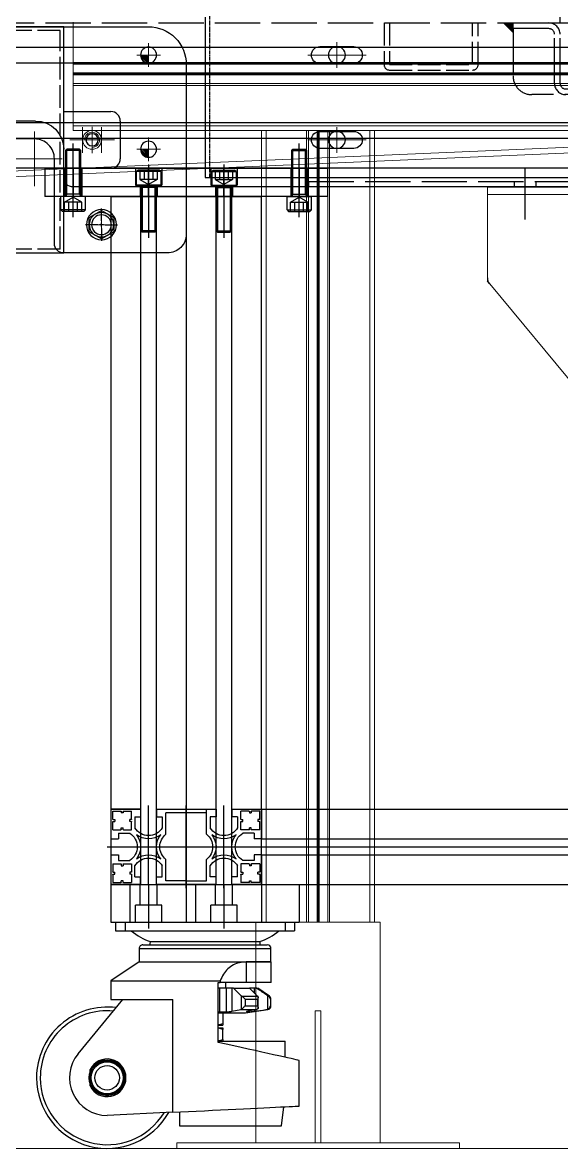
# Model space of a CAD drawing. Header units: millimetres. Extents: x 845401 to 948039, y 511594 to 550263.
# Drawn here: x 923884 to 924170, y 544187 to 544784 of the extents above; entities that cross this region are included whole.
import ezdxf

# ---------------------------------------------------------------- set-up
doc = ezdxf.new("R2010")
doc.units = ezdxf.units.MM
for name, pattern in [('ACAD_ISO02W100', [15, 12, -3]), ('CENTER', [0]), ('DASHED', [0.75, 0.5, -0.25])]:
    doc.linetypes.add(name, pattern=pattern)
for name, color, linetype in [('21', 1, 'Continuous'), ('2细线层', 4, 'Continuous'), ('3中心线层', 1, 'CENTER'), ('虚线', 4, 'ACAD_ISO02W100')]:
    doc.layers.add(name, color=color, linetype=linetype)
for name, color, linetype, lineweight in [('A-剖-0.10mm.......SECT-L01', 255, 'Continuous', 18), ('中心线', 1, 'CENTER', 9), ('粗实线', 7, 'Continuous', 30), ('细实线', 2, 'Continuous', 18)]:
    doc.layers.add(name, color=color, linetype=linetype, lineweight=lineweight)

# ---------------------------------------------------------------- blocks, each defined once
blk = doc.blocks.new('A$C36980DBC')
for p, q in [((0, 127.1), (190, 127.1)), ((0, 78.91), (0, 127.1)), ((190, 78.91), (190, 127.1)), ((0, 123.1), (190, 123.1)), ((92.5, 92.1), (97.5, 92.1)), ((95, 89.6), (95, 94.6)), ((1.16, 75.71), (48.5, 18.9)), ((188.84, 75.71), (141.5, 18.9)), ((92.5, 32.1), (97.5, 32.1)), ((95, 29.6), (95, 34.6)), ((137.66, 17.1), (52.34, 17.1))]:
    blk.add_line(p, q)
for centre in [(95, 92.1), (95, 32.1)]:
    blk.add_circle(centre, 4.5)
for centre, radius, start, end in [((5, 78.91), 5, 180, 219.80557), ((95, 32.1), 49.5, 45, 135), ((185, 78.91), 5, 320.19443, 0), ((95, 32.1), 40.5, 45, 135), ((63.18, 63.92), 4.5, 135, 315), ((126.82, 63.92), 4.5, 225, 45), ((52.34, 22.1), 5, 219.80557, 270), ((137.66, 22.1), 5, 270, 320.19443)]:
    blk.add_arc(centre, radius, start, end)
at = {"layer": '2细线层'}
for p, q in [((0, 78.91), (0, 77.1)), ((190, 78.91), (190, 77.1)), ((1.16, 75.71), (0, 77.1)), ((188.84, 75.71), (190, 77.1)), ((50, 17.1), (48.5, 18.9)), ((140, 17.1), (141.5, 18.9)), ((52.34, 17.1), (50, 17.1)), ((137.66, 17.1), (140, 17.1))]:
    blk.add_line(p, q, dxfattribs=at)
at = {"layer": '3中心线层'}
for p, q in [((95, 0), (95, 144.32)), ((170, 110.99), (170, 138.46)), ((20, 109.92), (20, 136.84)), ((95, 32.1), (46.54, 80.56)), ((95, 32.1), (143.46, 80.56))]:
    blk.add_line(p, q, dxfattribs=at)
blk.add_arc((95, 32.1), 45, 25.70181, 154.29819, dxfattribs=at)
blk = doc.blocks.new('A$C18442082')
at = {"layer": '中心线', "ltscale": 4}
for p, q in [((5, 53.18), (5, 66.82)), ((15, 53.18), (15, 66.82)), ((15, 53.18), (15, 66.82)), ((410, 53.18), (410, 66.81)), ((420, 53.18), (420, 66.81)), ((420, 53.18), (420, 66.81)), ((-1.82, 60), (11.82, 60)), ((21.82, 60), (8.18, 60)), ((403.18, 60), (416.82, 60)), ((426.82, 60), (413.18, 60))]:
    blk.add_line(p, q, dxfattribs=at)
at = {"layer": '中心线', "ltscale": 0.25}
blk.add_line((10, 65.77), (10, 54.23), dxfattribs=at)
at = {"layer": '粗实线'}
for p, q in [((25, 75), (0, 75)), ((400, 75), (425, 75)), ((-5, 70), (-5, 50)), ((430, 70), (430, 50)), ((25, 45), (0, 45)), ((400, 45), (425, 45))]:
    blk.add_line(p, q, dxfattribs=at)
blk.add_lwpolyline([(380, 120), (45, 120), (25, 120), (25, 0), (400, 0), (400, 120)], close=True, dxfattribs=at)
for centre, start, end in [((0, 70), 90, 180), ((425, 70), 0, 90), ((0, 50), 180, 270), ((425, 50), 270, 0)]:
    blk.add_arc(centre, 5, start, end, dxfattribs=at)
at = {"layer": '虚线'}
blk.add_line((398, 2), (27, 2), dxfattribs=at)
blk.add_lwpolyline([(398, 2), (398, 118), (368.76, 118), (46.24, 118), (27, 118), (27, 2)], dxfattribs=at)
blk = doc.blocks.new('A$C57506761')
at = {"color": 0, "linetype": 'ByBlock', "lineweight": -2}
for centre in [(45, 19), (170, 19), (250, 19), (295, 19), (330, 19)]:
    blk.add_circle(centre, 5.25, dxfattribs=at)
at = {"layer": '中心线'}
for p, q in [((20, 114.77), (20, 103.23)), ((160, 114.77), (160, 103.23)), ((260, 114.77), (260, 103.23)), ((300, 114.77), (300, 103.23)), ((25.76, 109), (14.23, 109)), ((165.76, 109), (154.23, 109)), ((265.76, 109), (254.23, 109)), ((305.76, 109), (294.23, 109)), ((365, 97), (365, 111)), ((376, 104), (354, 104)), ((410, 65.5), (410, 102.5)), ((344.77, 84), (325.82, 84)), ((438, 84), (382, 84)), ((50, 69.77), (50, 58.23)), ((80.5, 39.5), (80.5, 68.5)), ((155.5, 39.5), (155.5, 68.5)), ((365, 57), (365, 71)), ((460, 69.77), (460, 58.23)), ((20, 64.77), (20, 53.23)), ((55.76, 64), (44.23, 64)), ((300, 64.77), (300, 53.23)), ((376, 64), (354, 64)), ((465.76, 64), (454.23, 64)), ((25.76, 59), (14.23, 59)), ((170.5, 54), (65.89, 54)), ((67, 54), (171.61, 54)), ((202.27, 54), (183.32, 54)), ((305.76, 59), (294.23, 59)), ((430.5, 37), (430.5, 15)), ((455.5, 37), (455.5, 15)), ((45, 26.25), (45, 11.75)), ((170, 26.25), (170, 11.75)), ((250, 26.25), (250, 11.75)), ((295, 26.25), (295, 11.75)), ((330, 26.25), (330, 11.75)), ((437.5, 26), (423.5, 26)), ((462.5, 26), (448.5, 26)), ((52.25, 19), (37.75, 19)), ((177.25, 19), (162.75, 19)), ((257.25, 19), (242.75, 19)), ((302.25, 19), (287.75, 19)), ((337.25, 19), (322.75, 19))]:
    blk.add_line(p, q, dxfattribs=at)
at = {"layer": '粗实线'}
blk.add_lwpolyline([(70, 54, -0.414214), (80.5, 64.5), (155.5, 64.5, -0.414214), (166, 54, -0.414214), (155.5, 43.5), (110, 43.5, 0.414214), (105, 38.5), (105, 9, 0.414214), (110, 4), (460, 4, 0.414214), (470, 14), (470, 104, 0.414214), (450, 124), (20, 124, 0.414214), (0, 104), (0, 14, 0.414214), (10, 4), (65, 4, 0.414214), (70, 9), (70, 54)], format="xyb", dxfattribs=at)
for points in [[(361, 99.5), (369, 99.5, 0.414214), (373.5, 104, 0.414214), (369, 108.5), (361, 108.5, 0.414214), (356.5, 104, 0.414214)], [(419.5, 99.5), (400.5, 99.5, 0.414214), (385, 84, 0.414214), (400.5, 68.5), (419.5, 68.5, 0.414214), (435, 84, 0.414214)], [(361, 59.5), (369, 59.5, 0.414214), (373.5, 64, 0.414214), (369, 68.5), (361, 68.5, 0.414214), (356.5, 64, 0.414214)], [(434, 22), (434, 30, 0.414214), (430.5, 33.5), (430.5, 33.5, 0.414214), (427, 30), (427, 22, 0.414214), (430.5, 18.5), (430.5, 18.5, 0.414214)], [(459, 22), (459, 30, 0.414214), (455.5, 33.5), (455.5, 33.5, 0.414214), (452, 30), (452, 22, 0.414214), (455.5, 18.5), (455.5, 18.5, 0.414214)]]:
    blk.add_lwpolyline(points, format="xyb", close=True, dxfattribs=at)
for points in [[(341, 104), (329, 104), (329, 64), (341, 64)], [(198.5, 74), (186.5, 74), (186.5, 34), (198.5, 34)]]:
    blk.add_lwpolyline(points, close=True, dxfattribs=at)
for centre, radius in [((20, 109), 4.25), ((160, 109), 4.25), ((260, 109), 3.25), ((300, 109), 4.25), ((50, 64), 3.25), ((460, 64), 3.25), ((20, 59), 4.25), ((300, 59), 4.25)]:
    blk.add_circle(centre, radius, dxfattribs=at)
at = {"layer": '细实线'}
for centre in [(260, 109), (50, 64), (460, 64)]:
    blk.add_arc(centre, 4, 0, 270, dxfattribs=at)
at = {"layer": '虚线'}
for p, q in [((341, 92.5), (329, 92.5)), ((341, 75.5), (329, 75.5)), ((198.5, 62.5), (186.5, 62.5)), ((198.5, 45.5), (186.5, 45.5))]:
    blk.add_line(p, q, dxfattribs=at)
blk = doc.blocks.new('DFGFREWRE3445')
at = {"color": 0, "linetype": 'ByBlock', "lineweight": -2}
blk.add_blockref('A$C57506761', (0, -64), dxfattribs=at)
blk = doc.blocks.new('OBM08')
at = {"layer": '21', "linetype": 'Continuous'}
for p, q in [((0, 2), (0, 8.51)), ((-2, 0), (-8.51, 0)), ((-1, 0), (1, 0)), ((0, -1), (0, 1)), ((2, 0), (8.51, 0)), ((0, -2), (0, -8.51))]:
    blk.add_line(p, q, dxfattribs=at)
blk.add_lwpolyline([(6.5, 3.75), (0, 7.51), (-6.5, 3.75), (-6.5, -3.75), (0, -7.51), (6.5, -3.75)], close=True, dxfattribs=at)
blk.add_circle((0, 0), 6.5, dxfattribs=at)
blk = doc.blocks.new('A$C3BFB7E3F')
at = {"layer": '21', "linetype": 'Continuous'}
blk.add_circle((8.51, 8.51), 8, dxfattribs=at)
at = {"linetype": 'Continuous'}
blk.add_blockref('OBM08', (8.51, 8.51), dxfattribs=at)
blk = doc.blocks.new('G$C93B904BA')
at = {"color": 1, "linetype": 'CENTER', "lineweight": -2, "ltscale": 3}
for p, q in [((0, 7), (0, -7)), ((-7, 0), (7, 0))]:
    blk.add_line(p, q, dxfattribs=at)
at = {"color": 0, "linetype": 'ByBlock', "lineweight": -2}
blk.add_circle((0, 0), 5, dxfattribs=at)
blk = doc.blocks.new('G$C56B2856F')
at = {"linetype": 'ByBlock', "lineweight": -2}
h = blk.add_hatch(dxfattribs=at)
h.set_pattern_fill('ANSI31', color=0, scale=0.2, style=0)
h.set_pattern_definition([(45, (-3782.49265, -49905.5814), (-0.449012806, 0.449012806), [])])
h.paths.add_polyline_path([(4.25, 0), (0, 0), (0, -4.25, 0.414214)])
at = {"color": 1, "linetype": 'CENTER', "lineweight": -2, "ltscale": 3}
for p, q in [((0, 6.25), (0, -6.25)), ((-6.25, 0), (6.25, 0))]:
    blk.add_line(p, q, dxfattribs=at)
at = {"color": 0, "linetype": 'ByBlock', "lineweight": -2}
blk.add_circle((0, 0), 4.25, dxfattribs=at)
blk = doc.blocks.new('A$C13691031')
at = {"layer": '虚线'}
for p, q in [((5, 40), (5, 18)), ((8, 40), (8, 18)), ((52, 18), (52, 40)), ((55, 18), (55, 40)), ((8, 18), (52, 18)), ((8, 15), (52, 15))]:
    blk.add_line(p, q, dxfattribs=at)
for centre, start, end in [((8, 18), 180, 270), ((52, 18), 270, 0)]:
    blk.add_arc(centre, 3, start, end, dxfattribs=at)
blk = doc.blocks.new('G$CD5A4C718')
at = {"layer": 'A-剖-0.10mm.......SECT-L01'}
h = blk.add_hatch(dxfattribs=at)
h.set_pattern_fill('ANSI31', color=255, scale=0.02)
h.set_pattern_definition([(45, (-920481.17576, 145251.72301), (-0.0449012806053, 0.0449012806053), [])])
h.paths.add_polyline_path([(5, 5), (0, 5), (0, 0)])
blk.add_line((5, 5), (0, 0), dxfattribs=at)
blk.add_lwpolyline([(5, 5), (0, 5), (0, 0)], dxfattribs=at)
blk = doc.blocks.new('G$C39C4CB83')
at = {"layer": 'A-剖-0.10mm.......SECT-L01'}
blk.add_line((528, 31.33), (528, 32), dxfattribs=at)
for centre in [(76.5, 20), (476.5, 20)]:
    blk.add_circle(centre, 1.65, dxfattribs=at)
at = {"layer": '中心线'}
for p, q in [((79, 20), (74, 20)), ((76.5, 22.5), (76.5, 17.5)), ((479, 20), (474, 20)), ((476.5, 22.5), (476.5, 17.5))]:
    blk.add_line(p, q, dxfattribs=at)
at = {"layer": '虚线', "color": 4, "ltscale": 2}
for p, q in [((0, 35), (0, 38)), ((0, 38), (553, 38)), ((553, 35), (553, 38)), ((19, 35), (0, 35)), ((0, 35), (0, 10)), ((22, 6), (22, 32)), ((22, 6), (22, 32)), ((25, 6), (25, 32)), ((25, 6), (25, 32)), ((528, 6), (528, 32)), ((531, 6), (531, 32)), ((534, 35), (553, 35)), ((553, 35), (553, 10)), ((261.5, 10.99), (261.5, 0)), ((291.5, 11), (291.5, 0)), ((261.5, 0), (10, 0)), ((28, 3), (47, 3)), ((28, 3), (47, 3)), ((47, 0), (47, 3)), ((47, 0), (47, 3)), ((543, 0), (291.5, 0)), ((506, 0), (506, 3)), ((525, 3), (506, 3))]:
    blk.add_line(p, q, dxfattribs=at)
for centre, radius, start, end in [((19, 32), 6, 360, 90), ((534, 32), 6, 90, 180), ((19, 32), 3, 360, 90), ((534, 32), 3, 90, 180), ((276.5, 11), 15, 90, 180.01128), ((276.5, 11), 15, 359.98872, 90), ((10, 10), 10, 180, 270), ((28, 6), 6, 180, 270), ((28, 6), 3, 180, 270), ((525, 6), 6, 270, 360), ((525, 6), 3, 270, 360), ((543, 10), 10, 270, 0)]:
    blk.add_arc(centre, radius, start, end, dxfattribs=at)
at = {"layer": '虚线'}
for centre in [(76.5, 20), (476.5, 20)]:
    blk.add_arc(centre, 2, 270, 180, dxfattribs=at)
at = {"layer": 'A-剖-0.10mm.......SECT-L01', "xscale": -1}
blk.add_blockref('G$CD5A4C718', (0, 33), dxfattribs=at)
at = {"layer": 'A-剖-0.10mm.......SECT-L01'}
blk.add_blockref('G$CD5A4C718', (553, 33), dxfattribs=at)
blk = doc.blocks.new('G$CCB33F931')
at = {"layer": '中心线', "ltscale": 4}
for p, q in [((950, 65.18), (950, 78.82)), ((943.18, 72), (956.82, 72)), ((950, 20.18), (950, 33.82)), ((943.18, 27), (956.82, 27)), ((850, 0), (850, 7))]:
    blk.add_line(p, q, dxfattribs=at)
at = {"layer": '粗实线'}
for p, q in [((1110, 37), (1185, 37)), ((1095, 7), (1095, 22)), ((0, 2), (1090, 2))]:
    blk.add_line(p, q, dxfattribs=at)
for centre in [(950, 72), (950, 27)]:
    blk.add_circle(centre, 4.5, dxfattribs=at)
for centre, radius, start, end in [((1110, 22), 15, 90, 180), ((1090, 7), 5, 270, 0)]:
    blk.add_arc(centre, radius, start, end, dxfattribs=at)
at = {"layer": '虚线', "color": 4, "ltscale": 2}
for p, q in [((831.5, 89), (831.5, 92)), ((1344.74, 89), (15, 89)), ((965, 5), (0, 5)), ((965, 5), (965, 2))]:
    blk.add_line(p, q, dxfattribs=at)
at = {"layer": '虚线'}
for p, q in [((844.25, 2), (844.25, 5)), ((855.75, 2), (855.75, 5))]:
    blk.add_line(p, q, dxfattribs=at)
at = {"color": 0, "linetype": 'ByBlock', "lineweight": -2}
for name, p in [('G$C56B2856F', (1050, 72)), ('G$C93B904BA', (1080, 27)), ('G$C56B2856F', (1050, 22))]:
    blk.add_blockref(name, p, dxfattribs=at)
at = {"layer": 'A-剖-0.10mm.......SECT-L01', "xscale": -1}
blk.add_blockref('G$C39C4CB83', (856.5, 51), dxfattribs=at)
at = {"layer": '虚线', "ltscale": 2, "xscale": -1}
blk.add_blockref('A$C13691031', (930, 49), dxfattribs=at)
blk = doc.blocks.new('GZSF23SWW2')
at = {"layer": '中心线', "ltscale": 3}
for p, q in [((3, -6.5), (3, 6.5)), ((-12.5, 0), (18.5, 0))]:
    blk.add_line(p, q, dxfattribs=at)
at = {"layer": '粗实线'}
blk.add_lwpolyline([(-6, 4.5), (12, 4.5, -0.414214), (16.5, 0), (16.5, 0, -0.414214), (12, -4.5), (-6, -4.5, -0.414214), (-10.5, 0), (-10.5, 0, -0.414214)], format="xyb", close=True, dxfattribs=at)
blk = doc.blocks.new('G$CB2AF450D')
at = {"layer": '粗实线'}
for p, q in [((1026.44, 85), (1026.44, 0)), ((1026.44, 0), (598.94, 0))]:
    blk.add_line(p, q, dxfattribs=at)
at = {"layer": '虚线', "color": 4, "linetype": 'DASHED'}
blk.add_line((1023.94, 0), (1023.94, 87.5), dxfattribs=at)
at = {"extrusion": (0, 0, -1), "zscale": -1}
for p in [(-959.44, 65), (-959.44, 20)]:
    blk.add_blockref('GZSF23SWW2', p, dxfattribs=at)
blk = doc.blocks.new('福马轮')
at = {"color": 253}
for p, q in [((-47.5, 0), (-47.5, -4.5)), ((-47.5, 0), (47.5, 0)), ((-42.5, 0), (-42.5, -4.5)), ((42.5, 0), (42.5, -4.5)), ((47.5, 0), (47.5, -4.5)), ((-47.5, -4.5), (47.5, -4.5)), ((-29.07, -10.22), (29.07, -10.22)), ((-35, -14), (35, -14)), ((-35, -14), (-35, -21)), ((-33, -12), (33, -12)), ((35, -21), (35, -14)), ((-35, -21), (-50, -31)), ((-35, -21), (35, -21)), ((21.84, -21.04), (21.84, -32)), ((35.06, -21.04), (21.84, -21.04)), ((35.06, -21.04), (35, -21)), ((35.06, -32), (35.06, -21.04)), ((-50, -31), (8.01, -31)), ((-50, -31), (-50, -40.9)), ((7, -63.72), (7, -32)), ((7, -32), (8.01, -32)), ((7.72, -35.01), (7, -35.01)), ((11.28, -35.01), (7.72, -35.01)), ((7.72, -35.01), (7.72, -47.51)), ((8.01, -31), (8.01, -32)), ((21.84, -32), (8.01, -32)), ((10.97, -35.01), (10.97, -32)), ((14.18, -35.01), (11.28, -35.01)), ((11.28, -35.01), (11.28, -47.51)), ((15.1, -35.01), (14.18, -35.01)), ((14.18, -35.01), (14.18, -47.24)), ((15.1, -35.01), (23.58, -35.01)), ((19.23, -38.95), (15.1, -35.01)), ((35.06, -32), (21.84, -32)), ((23.67, -35.01), (23.58, -35.01)), ((23.58, -35.01), (27.72, -38.95)), ((23.67, -35.01), (23.67, -35.1)), ((26.05, -35.01), (23.67, -35.01)), ((26.05, -35.01), (26.05, -37.36)), ((27.35, -35.01), (26.05, -35.01)), ((27.35, -35.01), (28, -35.01)), ((34.13, -39.22), (28, -35.01)), ((-67.42, -69.76), (-43.58, -40.9)), ((-50, -40.9), (-43.58, -40.9)), ((-43.58, -40.9), (-17.1, -40.9)), ((-17.1, -100.79), (-17.1, -40.9)), ((19.56, -39.22), (19.23, -38.95)), ((19.23, -38.95), (19.23, -46.15)), ((19.56, -39.22), (27.97, -39.22)), ((21.2, -40.87), (21.2, -44.29)), ((21.2, -40.87), (27.85, -40.87)), ((27.72, -38.95), (27.97, -39.22)), ((27.85, -40.87), (27.85, -44.29)), ((28.16, -45.32), (28.16, -39.83)), ((33.61, -39.22), (33.2, -38.95)), ((33.2, -38.95), (33.2, -46.15)), ((33.61, -39.22), (34.13, -39.22)), ((34.68, -40.87), (35, -40.87)), ((34.68, -40.87), (34.68, -44.29)), ((35, -44.29), (35, -40.87)), ((7.72, -47.51), (11.28, -47.51)), ((14.18, -47.24), (18.91, -46.27)), ((18.91, -46.27), (19.23, -46.15)), ((18.91, -46.27), (27.4, -46.27)), ((21.2, -44.29), (27.85, -44.29)), ((21.5, -48.01), (33.29, -46.27)), ((22, -47.5), (22.2, -47.51)), ((22.2, -47.35), (22.2, -47.51)), ((22.2, -47.51), (23.67, -47.51)), ((27.4, -46.27), (22.66, -47.24)), ((23.67, -47.03), (23.67, -47.51)), ((26.05, -46.54), (26.05, -47.24)), ((27.72, -46.15), (27.4, -46.27)), ((32.75, -46.27), (33.29, -46.27)), ((34.68, -44.29), (35, -44.29)), ((7, -48.01), (21.5, -48.01)), ((9.5, -48.01), (9.5, -53.67)), ((7, -54.51), (9.5, -54.51)), ((7, -56), (9.5, -56)), ((9.5, -62.15), (9.5, -56.85)), ((7, -63), (42.5, -63)), ((42.5, -71.65), (42.5, -63)), ((50, -97.5), (50, -73.33)), ((-61.01, -79.49), (-61.01, -78.17)), ((-61.01, -86.83), (-61.01, -85.51)), ((-17.1, -100.79), (-52, -102.5)), ((40.5, -108), (41.85, -97.9)), ((-13.5, -108), (40.5, -108))]:
    blk.add_line(p, q, dxfattribs=at)
at = {"color": 253, "flags": 128}
for points in [[(50, -73.33), (49.82, -73.29), (49.29, -73.17), (48.42, -72.97), (47.2, -72.7), (45.64, -72.35), (43.76, -71.93), (41.58, -71.45), (39.09, -70.89), (36.34, -70.27), (33.32, -69.6), (30.07, -68.87), (26.61, -68.1), (22.96, -67.28), (19.14, -66.43), (15.19, -65.55), (11.14, -64.64), (7, -63.72)], [(-17.1, -100.79), (-13.04, -100.59), (-8.88, -100.39), (-4.65, -100.18), (-0.39, -99.97), (3.87, -99.76), (8.11, -99.55), (12.28, -99.35), (16.37, -99.15), (20.34, -98.95), (24.15, -98.77), (27.8, -98.59), (31.24, -98.42), (34.45, -98.26), (37.42, -98.12), (40.11, -97.98), (42.5, -97.87), (44.59, -97.76), (46.36, -97.68), (47.79, -97.61), (48.87, -97.56), (49.59, -97.52), (49.95, -97.5), (50, -97.5)]]:
    blk.add_lwpolyline(points, dxfattribs=at)
at = {"color": 253}
for radius in [9.5, 9, 8.5, 6.5]:
    blk.add_circle((-52, -82.5), radius, dxfattribs=at)
for centre, radius, start, end in [((-22.08, 14.35), 25.46, 227.76781, 254.85488), ((22.08, 14.35), 25.46, 285.14512, 312.23219), ((-23.54, -11.81), 5.75, 163.97801, 181.87117), ((23.54, -11.81), 5.75, 358.12883, 16.02199), ((-33, -14), 2, 90, 180), ((33, -14), 2, 0, 90), ((33, -40.87), 2, 0, 55.56101), ((-52, -82.5), 37.5, 82.67115, 180), ((-52, -82.5), 35.5, 84.73009, 180), ((33, -44.29), 2, 278.42697, 0), ((-52, -82.5), 20, 140.4402, 270), ((-52, -82.5), 10, 205.68695, 154.31305), ((-52, -82.5), 37.5, 180, 330.61876), ((-52, -82.5), 35.5, 180, 328.56335)]:
    blk.add_arc(centre, radius, start, end, dxfattribs=at)
for points, knots in [([(21.84, -21.04), (20.62, -21.12), (18.13, -21.29), (14.82, -22.64), (11.95, -24.73), (9.52, -27.59), (8.54, -29.81), (8.01, -31)], [0, 0, 0, 0, 0.168367, 0.343819, 0.548755, 0.759287, 1, 1, 1, 1]), ([(33.2, -38.95), (32.87, -38.73), (30.92, -37.41), (28.97, -36.1), (27.35, -35.01)], [0, 0, 0, 0, 0.1669418, 1, 1, 1, 1]), ([(21.2, -40.87), (21.2, -40.87), (21, -40.58), (20.59, -40.1), (20, -39.54), (19.68, -39.31), (19.56, -39.22)], [0, 0, 0, 0, 0.003727, 0.472182, 0.806574, 1, 1, 1, 1]), ([(27.97, -39.22), (28.04, -39.37), (28.21, -39.7), (28.11, -40.29), (27.94, -40.69), (27.85, -40.87), (27.85, -40.87)], [0, 0, 0, 0, 0.319458, 0.711081, 0.99626, 1, 1, 1, 1]), ([(34.68, -40.87), (34.68, -40.87), (34.65, -40.59), (34.48, -40.1), (34.06, -39.54), (33.73, -39.31), (33.61, -39.22)], [0, 0, 0, 0, 0.003757, 0.472216, 0.806583, 1, 1, 1, 1]), ([(7, -47.48), (7.06, -47.49), (7.26, -47.51), (7.53, -47.51), (7.72, -47.51)], [0, 0, 0, 0, 0.296378, 1, 1, 1, 1]), ([(11.28, -47.51), (11.54, -47.51), (12.06, -47.5), (12.91, -47.43), (13.64, -47.34), (14.02, -47.27), (14.18, -47.24)], [0, 0, 0, 0, 0.2647875, 0.5295856, 0.7960409, 1, 1, 1, 1]), ([(19.23, -46.15), (19.36, -46.07), (19.65, -45.89), (20.22, -45.42), (20.76, -44.87), (21.08, -44.46), (21.2, -44.29), (21.2, -44.29)], [0, 0, 0, 0, 0.192596, 0.434303, 0.763648, 0.996883, 1, 1, 1, 1]), ([(22.66, -47.24), (22.49, -47.28), (22.13, -47.36), (21.92, -47.44), (21.95, -47.46), (21.96, -47.46)], [0, 0, 0, 0, 0.432534, 0.865495, 1, 1, 1, 1]), ([(23.67, -47.51), (23.78, -47.51), (24.01, -47.5), (24.64, -47.43), (25.35, -47.34), (25.84, -47.27), (26.05, -47.24)], [0, 0, 0, 0, 0.264796, 0.52958, 0.7960177, 1, 1, 1, 1]), ([(26.05, -47.24), (28.09, -46.94), (30.33, -46.62), (32.56, -46.29), (32.75, -46.27)], [0, 0, 0, 0, 0.916339, 1, 1, 1, 1]), ([(27.85, -44.29), (27.85, -44.29), (28, -44.57), (28.18, -45.06), (28.15, -45.64), (27.97, -45.98), (27.78, -46.1), (27.72, -46.15)], [0, 0, 0, 0, 0.003129, 0.395006, 0.674748, 0.881287, 1, 1, 1, 1]), ([(32.75, -46.27), (32.78, -46.26), (32.94, -46.24), (33.08, -46.19), (33.2, -46.15)], [0, 0, 0, 0, 0.228251, 1, 1, 1, 1]), ([(33.2, -46.15), (33.36, -46.07), (33.74, -45.89), (34.23, -45.42), (34.56, -44.87), (34.66, -44.46), (34.68, -44.29), (34.68, -44.29)], [0, 0, 0, 0, 0.192626, 0.434334, 0.763726, 0.996858, 1, 1, 1, 1]), ([(7, -54.29), (7.1, -54.28), (7.95, -54.19), (8.77, -53.91), (9.5, -53.67)], [0, 0, 0, 0, 0.1167087, 1, 1, 1, 1]), ([(9.5, -53.67), (9.5, -54), (9.5, -54.45), (9.5, -54.5), (9.5, -54.51)], [0, 0, 0, 0, 0.731349, 1, 1, 1, 1]), ([(9.5, -56.85), (8.73, -56.58), (7.91, -56.3), (7.06, -56.22), (7, -56.22)], [0, 0, 0, 0, 0.932252, 1, 1, 1, 1]), ([(9.5, -56), (9.5, -56.01), (9.5, -56.06), (9.5, -56.52), (9.5, -56.85)], [0, 0, 0, 0, 0.268651, 1, 1, 1, 1]), ([(7, -62.78), (7.1, -62.77), (7.95, -62.68), (8.77, -62.4), (9.5, -62.15)], [0, 0, 0, 0, 0.11671, 1, 1, 1, 1]), ([(9.5, -62.15), (9.5, -62.48), (9.5, -62.94), (9.5, -62.99), (9.5, -63)], [0, 0, 0, 0, 0.731349, 1, 1, 1, 1]), ([(-13.5, -100.61), (-13.5, -102.44), (-13.5, -104.9), (-13.5, -107.36), (-13.5, -108)], [0, 0, 0, 0, 0.740355, 1, 1, 1, 1])]:
    blk.add_open_spline(points, degree=3, knots=knots, dxfattribs=at)
blk = doc.blocks.new('输送线示意图前')
at = {"color": 253}
for p, q in [((650, 84.15), (-650, 84.15)), ((650, 75.85), (-650, 75.85)), ((650, 44.15), (-650, 44.15)), ((650, 35.85), (-650, 35.85)), ((386, 29.32), (386.68, 30)), ((393.32, 30), (386.68, 30)), ((386.68, 6.25), (386.68, 30)), ((390, -6), (390, 33)), ((393.32, 6.25), (393.32, 30)), ((394, 29.32), (393.32, 30)), ((506, 29.32), (506.68, 30)), ((506.68, 30), (513.32, 30)), ((506.68, 6.25), (506.68, 30)), ((510, -6), (510, 33)), ((513.32, 6.25), (513.32, 30)), ((514, 29.32), (513.32, 30)), ((394, 29.32), (386, 29.32)), ((386, 5), (386, 29.32)), ((394, 5), (394, 29.32)), ((506, 29.32), (514, 29.32)), ((506, 5), (506, 29.32)), ((514, 5), (514, 29.32)), ((-630, 20), (630, 20)), ((525, 20), (375, 20)), ((375, 20), (375, 5)), ((385.5, 20), (385.5, 5)), ((390, 20), (390, 5)), ((394.5, 20), (394.5, 5)), ((423, 20), (423, 11)), ((423.5, 18.2), (424.3, 19)), ((436.5, 18.2), (423.5, 18.2)), ((423.5, 18.2), (423.5, 11)), ((435.7, 19), (424.3, 19)), ((425.38, 19), (425.38, 14)), ((427.69, 19), (427.69, 14)), ((430, 22), (430, -17)), ((430, 5), (430, 20)), ((432.31, 19), (432.31, 14)), ((434.62, 19), (434.62, 14)), ((436.5, 18.2), (435.7, 19)), ((436.5, 18.2), (436.5, 11)), ((437, 20), (437, 11)), ((463, 20), (463, 11)), ((463.5, 18.2), (464.3, 19)), ((463.5, 18.2), (476.5, 18.2)), ((463.5, 18.2), (463.5, 11)), ((464.3, 19), (475.7, 19)), ((465.38, 19), (465.38, 14)), ((467.69, 19), (467.69, 14)), ((470, 22), (470, -17)), ((470, 5), (470, 20)), ((472.31, 19), (472.31, 14)), ((474.62, 19), (474.62, 14)), ((476.5, 18.2), (475.7, 19)), ((476.5, 18.2), (476.5, 11)), ((477, 20), (477, 11)), ((505.5, 20), (505.5, 5)), ((510, 20), (510, 5)), ((514.5, 20), (514.5, 5)), ((525, 20), (525, 5)), ((425.38, 14), (430, 11.33)), ((434.62, 14), (425.38, 14)), ((434.62, 14), (430, 11.33)), ((465.38, 14), (474.62, 14)), ((465.38, 14), (470, 11.33)), ((474.62, 14), (470, 11.33)), ((394, 6.25), (386, 6.25)), ((386.68, 6.25), (386, 5.08)), ((393.32, 6.25), (394, 5.08)), ((437, 11), (423, 11)), ((436.5, 11), (423.5, 11)), ((425.5, 11), (425.5, 5)), ((426, 11), (426, -13.32)), ((426.68, 9.75), (426, 10.92)), ((434, 9.75), (426, 9.75)), ((426.68, 9.75), (426.68, -14)), ((433.32, 9.75), (434, 10.92)), ((433.32, 9.75), (433.32, -14)), ((434, 11), (434, -13.32)), ((434.5, 11), (434.5, 5)), ((477, 11), (463, 11)), ((463.5, 11), (476.5, 11)), ((465.5, 11), (465.5, 5)), ((466, 11), (466, -13.32)), ((466.68, 9.75), (466, 10.92)), ((466, 9.75), (474, 9.75)), ((466.68, 9.75), (466.68, -14)), ((473.32, 9.75), (474, 10.92)), ((473.32, 9.75), (473.32, -14)), ((474, 11), (474, -13.32)), ((474.5, 11), (474.5, 5)), ((506, 6.25), (514, 6.25)), ((506.68, 6.25), (506, 5.08)), ((513.32, 6.25), (514, 5.08)), ((375, 5), (525, 5)), ((396.5, 5), (383.5, 5)), ((383.5, -2.2), (383.5, 5)), ((385.38, 2), (390, 4.67)), ((385.38, -3), (385.38, 2)), ((394.62, 2), (385.38, 2)), ((387.69, -3), (387.69, 2)), ((394.62, 2), (390, 4.67)), ((392.31, -3), (392.31, 2)), ((394.62, -3), (394.62, 2)), ((396.5, -2.2), (396.5, 5)), ((490, 5), (410, 5)), ((410, -360), (410, 5)), ((425.85, -360), (425.85, 5)), ((434.15, -360), (434.15, 5)), ((450, 5), (450, -380)), ((465.85, -360), (465.85, 5)), ((474.15, -360), (474.15, 5)), ((490, 5), (490, -360)), ((503.5, 5), (516.5, 5)), ((503.5, -2.2), (503.5, 5)), ((505.38, 2), (510, 4.67)), ((505.38, -3), (505.38, 2)), ((505.38, 2), (514.62, 2)), ((507.69, -3), (507.69, 2)), ((514.62, 2), (510, 4.67)), ((512.31, -3), (512.31, 2)), ((514.62, -3), (514.62, 2)), ((516.5, -2.2), (516.5, 5)), ((396.5, -2.2), (383.5, -2.2)), ((383.5, -2.2), (384.3, -3)), ((395.7, -3), (384.3, -3)), ((396.5, -2.2), (395.7, -3)), ((503.5, -2.2), (516.5, -2.2)), ((503.5, -2.2), (504.3, -3)), ((504.3, -3), (515.7, -3)), ((516.5, -2.2), (515.7, -3)), ((434, -13.32), (426, -13.32)), ((426, -13.32), (426.68, -14)), ((433.32, -14), (426.68, -14)), ((434, -13.32), (433.32, -14)), ((466, -13.32), (474, -13.32)), ((466, -13.32), (466.68, -14)), ((466.68, -14), (473.32, -14)), ((474, -13.32), (473.32, -14)), ((410, -320), (-410, -320)), ((410, -360), (410, -320)), ((425.8, -320), (410, -320)), ((410, -320), (410, -335.8)), ((411, -321), (415.3, -321)), ((411, -325.3), (411, -321)), ((415.5, -321.2), (415.5, -322)), ((416.5, -322), (415.5, -322)), ((416.5, -321.2), (416.5, -322)), ((416.7, -321), (421, -321)), ((421, -325.3), (421, -321)), ((425.8, -320), (425.8, -324)), ((430, -362), (430, -318)), ((465.8, -320), (434.2, -320)), ((434.2, -320), (434.2, -324)), ((439.25, -322), (439.25, -320)), ((439.25, -333.28), (439.25, -322)), ((439.25, -322), (460.75, -322)), ((450, -362), (450, -318)), ((460.75, -333.28), (460.75, -322)), ((465.8, -320), (465.8, -324)), ((470, -360), (470, -318)), ((490, -320), (474.2, -320)), ((474.2, -320), (490, -320)), ((474.2, -320), (474.2, -324)), ((483.3, -321), (479, -321)), ((479, -325.3), (479, -321)), ((483.5, -321.2), (483.5, -322)), ((483.5, -322), (484.5, -322)), ((484.5, -321.2), (484.5, -322)), ((489, -321), (484.7, -321)), ((489, -325.3), (489, -321)), ((490, -320), (490, -335.8)), ((411, -331), (411, -326.7)), ((411.2, -325.5), (412, -325.5)), ((411.2, -326.5), (412, -326.5)), ((412, -325.5), (412, -326.5)), ((420.8, -325.5), (420, -325.5)), ((420, -326.5), (420, -325.5)), ((420.8, -326.5), (420, -326.5)), ((421, -331), (421, -326.7)), ((422.75, -324), (425.8, -324)), ((422.75, -324), (422.75, -330)), ((434.2, -324), (437.25, -324)), ((437.25, -324), (437.25, -330)), ((465.8, -324), (462.75, -324)), ((462.75, -324), (462.75, -330)), ((477.25, -324), (474.2, -324)), ((477.25, -324), (477.25, -330)), ((479, -331), (479, -326.7)), ((479.2, -325.5), (480, -325.5)), ((479.2, -326.5), (480, -326.5)), ((480, -326.5), (480, -325.5)), ((488.8, -325.5), (488, -325.5)), ((488, -325.5), (488, -326.5)), ((488.8, -326.5), (488, -326.5)), ((489, -331), (489, -326.7)), ((411, -331), (415.3, -331)), ((414, -332.75), (414, -335.8)), ((414, -332.75), (420, -332.75)), ((415.5, -330.8), (415.5, -330)), ((415.5, -330), (416.5, -330)), ((416.5, -330.8), (416.5, -330)), ((416.7, -331), (421, -331)), ((483.3, -331), (479, -331)), ((486, -332.75), (480, -332.75)), ((483.5, -330.8), (483.5, -330)), ((484.5, -330), (483.5, -330)), ((484.5, -330.8), (484.5, -330)), ((489, -331), (484.7, -331)), ((486, -332.75), (486, -335.8)), ((410, -335.8), (-410, -335.8)), ((410, -340), (-410, -340)), ((492, -340), (408, -340)), ((410, -335.8), (414, -335.8)), ((490, -335.8), (486, -335.8)), ((410, -344.2), (-410, -344.2)), ((410, -344.2), (410, -360)), ((410, -344.2), (414, -344.2)), ((414, -344.2), (414, -347.25)), ((486, -344.2), (486, -347.25)), ((490, -344.2), (486, -344.2)), ((490, -344.2), (490, -360)), ((411, -349), (415.3, -349)), ((411, -349), (411, -353.3)), ((414, -347.25), (420, -347.25)), ((415.5, -349.2), (415.5, -350)), ((415.5, -350), (416.5, -350)), ((416.5, -349.2), (416.5, -350)), ((416.7, -349), (421, -349)), ((421, -349), (421, -353.3)), ((422.75, -356), (422.75, -350)), ((437.25, -356), (437.25, -350)), ((439.25, -358), (439.25, -346.72)), ((460.75, -358), (460.75, -346.72)), ((462.75, -356), (462.75, -350)), ((477.25, -356), (477.25, -350)), ((483.3, -349), (479, -349)), ((479, -349), (479, -353.3)), ((486, -347.25), (480, -347.25)), ((483.5, -349.2), (483.5, -350)), ((484.5, -350), (483.5, -350)), ((484.5, -349.2), (484.5, -350)), ((489, -349), (484.7, -349)), ((489, -349), (489, -353.3)), ((411, -354.7), (411, -359)), ((411.2, -353.5), (412, -353.5)), ((411.2, -354.5), (412, -354.5)), ((412, -354.5), (412, -353.5)), ((415.5, -358.8), (415.5, -358)), ((416.5, -358), (415.5, -358)), ((416.5, -358.8), (416.5, -358)), ((420.8, -353.5), (420, -353.5)), ((420, -353.5), (420, -354.5)), ((420.8, -354.5), (420, -354.5)), ((421, -354.7), (421, -359)), ((422.75, -356), (425.8, -356)), ((425.8, -360), (425.8, -356)), ((434.2, -356), (437.25, -356)), ((434.2, -360), (434.2, -356)), ((450, -358), (439.25, -358)), ((450, -358), (460.75, -358)), ((465.8, -356), (462.75, -356)), ((465.8, -360), (465.8, -356)), ((477.25, -356), (474.2, -356)), ((474.2, -360), (474.2, -356)), ((479, -354.7), (479, -359)), ((479.2, -353.5), (480, -353.5)), ((479.2, -354.5), (480, -354.5)), ((480, -353.5), (480, -354.5)), ((483.5, -358.8), (483.5, -358)), ((483.5, -358), (484.5, -358)), ((484.5, -358.8), (484.5, -358)), ((488.8, -353.5), (488, -353.5)), ((488, -354.5), (488, -353.5)), ((488.8, -354.5), (488, -354.5)), ((489, -354.7), (489, -359)), ((410, -360), (-410, -360)), ((490, -360), (390, -360)), ((390, -360), (390, -380)), ((490, -360), (410, -360)), ((410, -360), (410, -380)), ((410, -360), (425.8, -360)), ((411, -359), (415.3, -359)), ((416.7, -359), (421, -359)), ((425.5, -371), (425.5, -360)), ((430, -360), (430, -383.24)), ((434.2, -360), (465.8, -360)), ((434.5, -371), (434.5, -360)), ((445, -360), (445, -380)), ((465.5, -371), (465.5, -360)), ((470, -360), (470, -383.24)), ((474.2, -360), (490, -360)), ((490, -360), (474.2, -360)), ((474.5, -371), (474.5, -360)), ((483.3, -359), (479, -359)), ((480, -360), (480, -380)), ((489, -359), (484.7, -359)), ((490, -360), (490, -380)), ((423, -380), (423, -371)), ((423, -371), (437, -371)), ((437, -380), (437, -371)), ((463, -380), (463, -371)), ((463, -371), (477, -371)), ((477, -380), (477, -371)), ((490, -380), (390, -380))]:
    blk.add_line(p, q, dxfattribs=at)
for centre, radius, start, end in [((415.3, -321.2), 0.2, 0, 90), ((416.7, -321.2), 0.2, 90, 180), ((483.3, -321.2), 0.2, 0, 90), ((484.7, -321.2), 0.2, 90, 180), ((411.2, -325.3), 0.2, 180, 270), ((411.2, -326.7), 0.2, 90, 180), ((420.8, -325.3), 0.2, 270, 0), ((420.8, -326.7), 0.2, 0, 90), ((479.2, -325.3), 0.2, 180, 270), ((479.2, -326.7), 0.2, 90, 180), ((488.8, -325.3), 0.2, 270, 0), ((488.8, -326.7), 0.2, 0, 90), ((415.3, -330.8), 0.2, 270, 0), ((416.7, -330.8), 0.2, 180, 270), ((415.43, -340), 8.57, 302.22684, 57.77316), ((430, -325.43), 8.57, 212.22684, 327.77316), ((415.43, -340), 10.37, 321.543, 38.457), ((430, -325.43), 10.37, 231.543, 308.457), ((444.57, -340), 10.37, 141.543, 218.457), ((444.57, -340), 8.57, 128.37341, 231.62659), ((455.43, -340), 8.57, 308.37341, 51.62659), ((470, -325.43), 8.57, 212.22684, 327.77316), ((470, -325.43), 10.37, 231.543, 308.457), ((455.43, -340), 10.37, 321.543, 38.457), ((484.57, -340), 10.37, 141.543, 218.457), ((484.57, -340), 8.57, 122.22684, 237.77316), ((483.3, -330.8), 0.2, 270, 0), ((484.7, -330.8), 0.2, 180, 270), ((430, -354.57), 8.57, 32.22684, 147.77316), ((430, -354.57), 10.37, 51.543, 128.457), ((470, -354.57), 8.57, 32.22684, 147.77316), ((470, -354.57), 10.37, 51.543, 128.457), ((415.3, -349.2), 0.2, 0, 90), ((416.7, -349.2), 0.2, 90, 180), ((483.3, -349.2), 0.2, 0, 90), ((484.7, -349.2), 0.2, 90, 180), ((411.2, -353.3), 0.2, 180, 270), ((411.2, -354.7), 0.2, 90, 180), ((420.8, -353.3), 0.2, 270, 0), ((420.8, -354.7), 0.2, 0, 90), ((479.2, -353.3), 0.2, 180, 270), ((479.2, -354.7), 0.2, 90, 180), ((488.8, -353.3), 0.2, 270, 0), ((488.8, -354.7), 0.2, 0, 90), ((415.3, -358.8), 0.2, 270, 0), ((416.7, -358.8), 0.2, 180, 270), ((483.3, -358.8), 0.2, 270, 0), ((484.7, -358.8), 0.2, 180, 270)]:
    blk.add_arc(centre, radius, start, end, dxfattribs=at)
blk = doc.blocks.new('G$CD7FBC83E')
at = {"color": 253}
for p, q in [((2594.26, 1005.02), (2594.26, 1026.42)), ((1574.26, 1005.02), (2594.26, 1005.02)), ((1574.26, 1004.02), (2594.26, 1004.02)), ((2594.26, 1004.02), (2594.26, 1005.02)), ((2594.26, 999.42), (2594.26, 1004.02)), ((1574.26, 999.42), (2594.26, 999.42)), ((1574.26, 998.92), (2594.26, 998.92)), ((1574.26, 998.42), (2594.26, 998.42)), ((2594.26, 998.92), (2594.26, 999.42)), ((2594.26, 998.42), (2594.26, 998.92)), ((2594.26, 993.82), (2594.26, 998.42)), ((1574.26, 993.82), (2594.26, 993.82)), ((1574.26, 992.82), (2594.26, 992.82)), ((2594.26, 992.82), (2594.26, 993.82)), ((2594.26, 971.42), (2594.26, 992.82)), ((1574.26, 971.42), (2594.26, 971.42)), ((1734.26, 968.92), (2434.26, 968.92)), ((2434.26, 548.92), (2434.26, 968.92)), ((2436.76, 968.92), (2434.26, 968.92)), ((2458.16, 968.92), (2436.76, 968.92)), ((2436.76, 548.92), (2436.76, 968.92)), ((2458.16, 548.92), (2458.16, 968.92)), ((2459.16, 968.92), (2458.16, 968.92)), ((2459.16, 548.92), (2459.16, 968.92)), ((2459.16, 968.92), (2469.36, 968.92)), ((2463.76, 548.92), (2463.76, 968.92)), ((2464.26, 548.92), (2464.26, 968.92)), ((2464.76, 548.92), (2464.76, 968.92)), ((2469.36, 548.92), (2469.36, 968.92)), ((2470.36, 968.92), (2469.36, 968.92)), ((2491.76, 968.92), (2470.36, 968.92)), ((2470.36, 548.92), (2470.36, 968.92)), ((2494.26, 968.92), (2491.76, 968.92)), ((2491.76, 548.92), (2491.76, 968.92)), ((2494.26, 548.92), (2494.26, 968.92)), ((2494.26, 968.92), (2594.26, 968.92)), ((2594.26, 968.92), (2594.26, 971.42)), ((2431.26, 548.92), (2497.26, 548.92)), ((2431.26, 548.92), (2431.26, 431.92)), ((2497.26, 548.92), (2497.26, 431.92)), ((2462.76, 431.92), (2462.76, 501.92)), ((2462.76, 501.92), (2465.76, 501.92)), ((2465.76, 431.92), (2465.76, 501.92)), ((2389.26, 431.92), (2462.76, 431.92)), ((2389.26, 431.92), (2389.26, 428.92)), ((2462.76, 431.92), (2465.76, 431.92)), ((2465.76, 431.92), (2539.26, 431.92)), ((2539.26, 431.92), (2539.26, 428.92)), ((2389.26, 428.92), (2539.26, 428.92))]:
    blk.add_line(p, q, dxfattribs=at)
at = {"layer": 'A-剖-0.10mm.......SECT-L01', "color": 2}
blk.add_line((1779.26, 428.92), (2389.26, 428.92), dxfattribs=at)
at = {"layer": '2细线层', "color": 253}
blk.add_blockref('输送线示意图前', (2084.26, 928.92), dxfattribs=at)
at = {"layer": '2细线层', "color": 253, "xscale": -1}
blk.add_blockref('福马轮', (2524.26, 548.92), dxfattribs=at)
blk = doc.blocks.new('A$Cfbd32609')
at = {"layer": 'A-剖-0.10mm.......SECT-L01', "color": 1, "elevation": -9.86}
blk.add_lwpolyline([(193.79, 428.92), (3193.79, 428.92), (3193.79, 2598.34), (193.79, 2598.34)], close=True, dxfattribs=at)
at = {"layer": 'A-剖-0.10mm.......SECT-L01', "color": 6, "elevation": -9.86}
blk.add_lwpolyline([(2433.34, 909.29), (2813.86, 888.99, 1.029433), (2816.29, 988.92), (1543.79, 985.92, 0.010157), (1542.69, 985.89), (255.92, 930.96, -1.020375), (253.78, 1036.92), (3133.78, 1036.92, -0.875872), (3147.63, 932.76), (2451.42, 741.46, -1.17529)], format="xyb", close=True, dxfattribs=at)
blk.add_lwpolyline([(2433.18, 906.29), (2813.7, 885.99, 1.029433), (2816.27, 991.92), (1543.78, 988.92, 0.010093), (1542.57, 988.89), (255.8, 933.96, -1.020375), (253.78, 1033.92), (3133.78, 1033.92, -0.875922), (3146.84, 935.65), (2450.63, 744.36, -1.175292), (2433.18, 906.29)], format="xyb", dxfattribs=at)
at = {"color": 0, "linetype": 'ByBlock', "lineweight": -2, "xscale": -1}
blk.add_blockref('A$C57506761', (663.79, 899.92, -9.86), dxfattribs=at)
at = {"color": 0, "linetype": 'ByBlock', "lineweight": -2}
blk.add_blockref('A$C36980DBC', (823.8, 811.81, -9.86), dxfattribs=at)
at = {"layer": '21', "linetype": 'Continuous', "xscale": -1}
blk.add_blockref('A$C3BFB7E3F', (627.3, 910.41, -9.86), dxfattribs=at)
at = {"layer": 'A-剖-0.10mm.......SECT-L01', "color": 2, "xscale": -1}
blk.add_blockref('G$CD7FBC83E', (3198.06, 0, -9.86), dxfattribs=at)
at = {"layer": 'A-剖-0.10mm.......SECT-L01', "xscale": -1}
for name, p in [('G$CB2AF450D', (1700.23, 943.92, -9.86)), ('G$CCB33F931', (1693.8, 936.92, -9.86))]:
    blk.add_blockref(name, p, dxfattribs=at)
at = {"layer": '粗实线', "xscale": -1}
blk.add_blockref('DFGFREWRE3445', (663.79, 963.92, -9.86), dxfattribs=at)
at = {"layer": '粗实线'}
blk.add_blockref('A$C18442082', (198.8, 903.92, -9.86), dxfattribs=at)

msp = doc.modelspace()

# ---------------------------------------------------------------- block references
at = {"layer": 'A-剖-0.10mm.......SECT-L01'}
msp.add_blockref('A$Cfbd32609', (923307.41, 543757.9, 9.86), dxfattribs=at)

doc.saveas('drawing.dxf')
